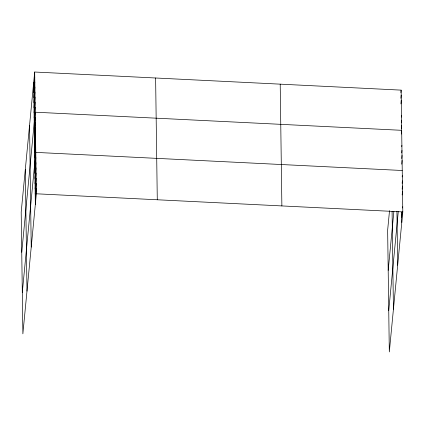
<?xml version="1.0" encoding="UTF-8"?>
<svg xmlns="http://www.w3.org/2000/svg" width="424" height="424" viewBox="0 0 424 424"><rect width="100%" height="100%" fill="white"/><g stroke="black" fill="none" stroke-linecap="round" stroke-linejoin="round"><path stroke-width="0.64" d="M34.689 72.022L21.2 212.095L22.87 333.874L36.358 193.794L34.689 72.022L401.131 90.127L402.8 211.905L389.312 351.978L387.642 230.206L389.524 210.664M33.74 87.609L34.757 77.041M33.809 92.633L34.826 82.065M33.878 97.658L34.895 87.09M33.947 102.677L34.964 92.114M34.015 107.701L35.033 97.133M34.084 112.726L35.102 102.157M34.153 117.75L35.171 107.182M21.751 252.28L35.24 112.206L401.682 130.316L401.321 134.042M34.291 127.794L35.309 117.231M34.36 132.818L35.378 122.25M34.429 137.842L35.446 127.274M34.498 142.867L35.515 132.299M34.567 147.891L35.584 137.323M34.636 152.91L35.653 142.347M34.704 157.935L35.722 147.367M22.302 292.47L35.791 152.391L402.233 170.501M34.842 168.137L35.86 157.569M34.916 173.31L35.934 162.742M34.985 178.488L36.003 167.92M35.054 183.661L36.072 173.093M35.128 188.839L36.146 178.271M35.197 194.012L36.215 183.444M35.272 199.19L36.289 188.622M400.892 92.612L401.131 90.127M400.897 98.262L401.199 95.151M400.908 103.907L401.268 100.175M401.295 117.109L401.475 115.243M401.305 122.753L401.544 120.268M401.311 128.398L401.613 125.292M388.193 270.39L393.885 211.295M401.767 146.63L401.888 145.384M401.719 152.894L401.957 150.409M401.724 158.539L402.026 155.433M401.735 164.183L402.095 160.452M388.744 310.575L398.274 211.597M402.185 176.919L402.302 175.679M402.132 183.338L402.376 180.852M402.148 189.136L402.445 186.03M402.159 194.934L402.514 191.203M401.714 217.295L402.249 211.703M402.609 207.972L402.731 206.732M36.358 193.794L402.8 211.905M401.639 212.122L401.782 222.473M396.928 211.247L397.67 265.212M392.083 211.327L393.43 309.244M280.206 84.153L281.875 205.932M155.613 77.995L157.283 199.773M33.671 82.585L35.34 204.363M29.553 125.324L31.222 247.102M25.313 169.356L26.988 291.134"/></g></svg>
